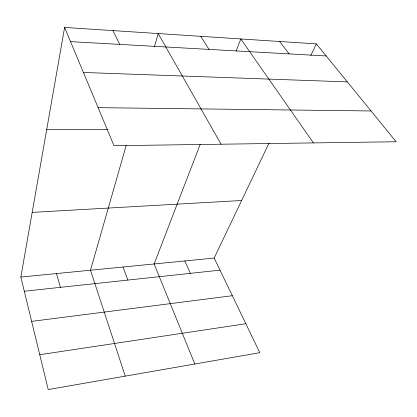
<?xml version="1.0" encoding="UTF-8"?>
<svg xmlns="http://www.w3.org/2000/svg" width="417" height="417" viewBox="0 0 417 417"><rect width="100%" height="100%" fill="white"/><g stroke="black" fill="none" stroke-linecap="round" stroke-linejoin="round"><path stroke-width="0.63" d="M269.017 143.099L214.187 258.06L259.791 352.688L48.226 389.556L20.85 277.06L64.604 27.444L316.331 43.889L396.15 141.754L114.008 145.705L64.604 27.444M126.163 145.538L90.499 270.216L125.246 376.134M154.478 46.568L158.199 33.558L221.073 144.204M200.186 144.391L154.128 263.961L194.817 364.015M236.152 51.025L240.802 38.953L313.412 142.911M310.78 55.534L316.331 43.889M39.745 354.721L245.832 323.722M31.635 321.377L232.332 295.71M24.301 291.233L220.02 270.153M20.85 277.06L214.187 258.06M32.187 212.389L241.641 200.494M46.683 129.687L108.076 129.515M98.115 107.664L371.041 110.964M83.416 72.469L347.34 81.904M70.53 41.632L326.188 55.972M279.677 41.491L289.085 53.892M200.749 36.336L209.053 49.404M112.908 30.597L119.747 44.395M184.814 260.948L190.334 273.354M123.015 267.021L127.826 280.083M56.477 273.557L60.429 287.344"/></g></svg>
